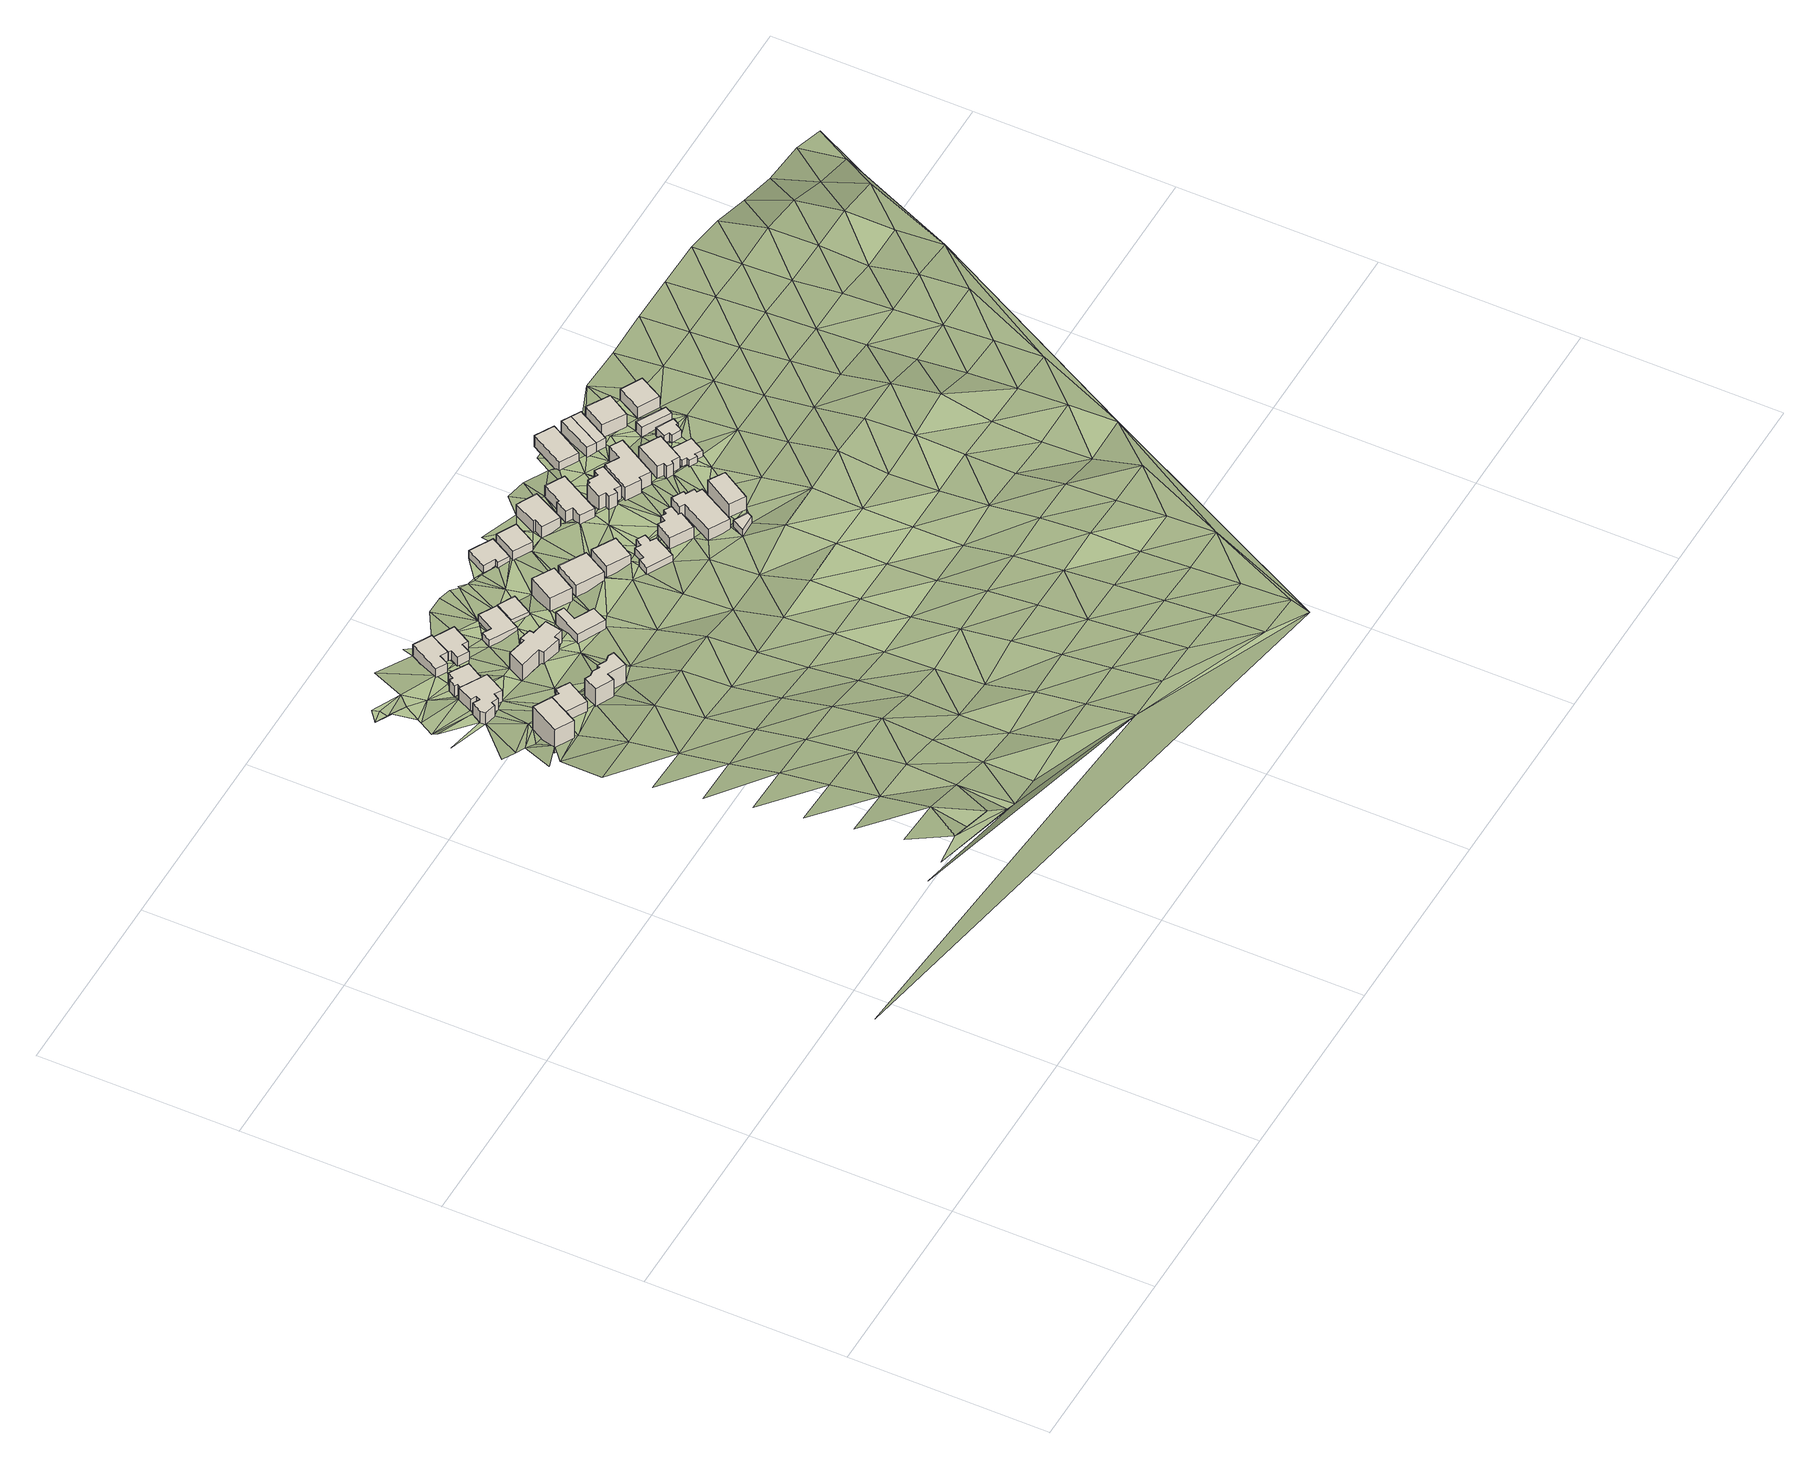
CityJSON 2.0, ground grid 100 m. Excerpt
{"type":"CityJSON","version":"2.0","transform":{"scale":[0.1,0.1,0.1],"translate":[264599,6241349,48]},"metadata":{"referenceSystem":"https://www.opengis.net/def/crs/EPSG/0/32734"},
"CityObjects":{
"building1":{"type":"Building","attributes":{"osm_address":"58 Rhodes Avenue University Estate Cape Town","osm_building":"house","osm_building:levels":"3","footprint":{"type":"Polygon"},"ground_height":93.2,"building_height":9.7,"roof_height":102.9,"plus_code":"4FRW3F63+5R5"},"geometry":[{"type":"Solid","lod":"1","boundaries":[[[[0,1,2,3]],[[1,4,5,2]],[[4,6,7,5]],[[6,0,3,7]],[[3,2,5,7]],[[6,4,1,0]]]]}]},
"building2":{"type":"Building","attributes":{"osm_address":"60 Rhodes Avenue University Estate Cape Town","osm_building":"house","osm_building:levels":"3","footprint":{"type":"Polygon"},"ground_height":87.97,"building_height":9.7,"roof_height":97.67,"plus_code":"4FRW3F63+5W2"},"geometry":[{"type":"Solid","lod":"1","boundaries":[[[[8,9,10,11]],[[9,12,13,10]],[[12,14,15,13]],[[14,16,17,15]],[[16,18,19,17]],[[18,8,11,19]],[[11,10,13,15,17,19]],[[18,16,14,12,9,8]]]]}]},
"building3":{"type":"Building","attributes":{"osm_address":"9 Lorraine Avenue University Estate Cape Town","osm_building":"house","osm_building:levels":"2","footprint":{"type":"Polygon"},"ground_height":84.4,"building_height":6.9,"roof_height":91.3,"plus_code":"4FRW3F63+7VX"},"geometry":[{"type":"Solid","lod":"1","boundaries":[[[[20,21,22,23]],[[21,24,25,22]],[[24,26,27,25]],[[26,28,29,27]],[[28,30,31,29]],[[30,32,33,31]],[[32,34,35,33]],[[34,36,37,35]],[[36,38,39,37]],[[38,40,41,39]],[[40,42,43,41]],[[42,44,45,43]],[[44,20,23,45]],[[23,22,25,27,29,31,33,35,37,39,41,43,45]],[[44,42,40,38,36,34,32,30,28,26,24,21,20]]]]}]},
"building4":{"type":"Building","attributes":{"osm_address":"62 Rhodes Avenue University Estate Cape Town","osm_building":"house","osm_building:levels":"3","footprint":{"type":"Polygon"},"ground_height":92.84,"building_height":9.7,"roof_height":102.54,"plus_code":"4FRW3F63+4X8"},"geometry":[{"type":"Solid","lod":"1","boundaries":[[[[46,47,48,49]],[[47,50,51,48]],[[50,52,53,51]],[[52,54,55,53]],[[54,56,57,55]],[[56,58,59,57]],[[58,60,61,59]],[[60,62,63,61]],[[62,64,65,63]],[[64,66,67,65]],[[66,68,69,67]],[[68,46,49,69]],[[49,48,51,53,55,57,59,61,63,65,67,69]],[[68,66,64,62,60,58,56,54,52,50,47,46]]]]}]},
"building5":{"type":"Building","attributes":{"osm_address":"7 Lorraine Avenue University Estate Cape Town","osm_building":"house","osm_building:levels":"2","footprint":{"type":"Polygon"},"ground_height":80.23,"building_height":6.9,"roof_height":87.13,"plus_code":"4FRW3F63+8WM"},"geometry":[{"type":"Solid","lod":"1","boundaries":[[[[70,71,72,73]],[[71,74,75,72]],[[74,76,77,75]],[[76,78,79,77]],[[78,80,81,79]],[[80,82,83,81]],[[82,84,85,83]],[[84,70,73,85]],[[73,72,75,77,79,81,83,85]],[[84,82,80,78,76,74,71,70]]]]}]},
"building6":{"type":"Building","attributes":{"osm_address":"70 Ritchie Street University Estate Cape Town","osm_building":"house","osm_building:levels":"1","footprint":{"type":"Polygon"},"ground_height":80.23,"building_height":4.1,"roof_height":84.33,"plus_code":"4FRW3F63+CX2"},"geometry":[{"type":"Solid","lod":"1","boundaries":[[[[86,87,88,89]],[[87,90,91,88]],[[90,92,93,91]],[[92,94,95,93]],[[94,96,97,95]],[[96,98,99,97]],[[98,86,89,99]],[[89,88,91,93,95,97,99]],[[98,96,94,92,90,87,86]]]]}]},
"building7":{"type":"Building","attributes":{"osm_address":"49 Rhodes Avenue University Estate Cape Town","osm_building":"house","osm_building:levels":"3","footprint":{"type":"Polygon"},"ground_height":84.1,"building_height":9.7,"roof_height":93.8,"plus_code":"4FRW3F64+728"},"geometry":[{"type":"Solid","lod":"1","boundaries":[[[[100,101,102,103]],[[101,104,105,102]],[[104,106,107,105]],[[106,108,109,107]],[[108,110,111,109]],[[110,112,113,111]],[[112,114,115,113]],[[114,116,117,115]],[[116,118,119,117]],[[118,120,121,119]],[[120,122,123,121]],[[122,100,103,123]],[[103,102,105,107,109,111,113,115,117,119,121,123]],[[122,120,118,116,114,112,110,108,106,104,101,100]]]]}]},
"building8":{"type":"Building","attributes":{"osm_address":"72 Ritchie Street University Estate Cape Town","osm_building":"house","osm_building:levels":"1","footprint":{"type":"Polygon"},"ground_height":80.23,"building_height":4.1,"roof_height":84.33,"plus_code":"4FRW3F64+92R"},"geometry":[{"type":"Solid","lod":"1","boundaries":[[[[87,86,89,88]],[[86,124,125,89]],[[124,126,127,125]],[[126,128,129,127]],[[128,130,131,129]],[[130,132,133,131]],[[132,134,135,133]],[[134,87,88,135]],[[88,89,125,127,129,131,133,135]],[[134,132,130,128,126,124,86,87]]]]}]},
"building9":{"type":"Building","attributes":{"osm_address":"74 Ritchie Street University Estate Cape Town","osm_building":"house","osm_building:levels":"1","footprint":{"type":"Polygon"},"ground_height":80.65,"building_height":4.1,"roof_height":84.75,"plus_code":"4FRW3F64+83V"},"geometry":[{"type":"Solid","lod":"1","boundaries":[[[[136,137,138,139]],[[137,140,141,138]],[[140,142,143,141]],[[142,144,145,143]],[[144,146,147,145]],[[146,148,149,147]],[[148,136,139,149]],[[139,138,141,143,145,147,149]],[[148,146,144,142,140,137,136]]]]}]},
"building10":{"type":"Building","attributes":{"osm_address":"University Estate Cape Town","osm_building":"yes","osm_building:levels":"1","footprint":{"type":"Polygon"},"ground_height":87.72,"building_height":4.1,"roof_height":91.82,"plus_code":"4FRW3F64+64F"},"geometry":[{"type":"Solid","lod":"1","boundaries":[[[[150,151,152,153]],[[151,154,155,152]],[[154,156,157,155]],[[156,158,159,157]],[[158,160,161,159]],[[160,150,153,161]],[[153,152,155,157,159,161]],[[160,158,156,154,151,150]]]]}]},
"building11":{"type":"Building","attributes":{"osm_address":"76 Ritchie Street University Estate Cape Town","osm_building":"house","osm_building:levels":"1","footprint":{"type":"Polygon"},"ground_height":81.05,"building_height":4.1,"roof_height":85.15,"plus_code":"4FRW3F64+84M"},"geometry":[{"type":"Solid","lod":"1","boundaries":[[[[136,148,149,162,163,139]],[[148,164,165,162,149]],[[164,166,167,165]],[[166,136,139,163,167]],[[163,162,165,167]],[[166,164,148,136]]]]}]},
"building12":{"type":"Building","attributes":{"osm_address":"78 Ritchie Street University Estate Cape Town","osm_building":"house","osm_building:levels":"2","footprint":{"type":"Polygon"},"ground_height":84.35,"building_height":6.9,"roof_height":91.25,"plus_code":"4FRW3F64+75X"},"geometry":[{"type":"Solid","lod":"1","boundaries":[[[[168,169,170,171]],[[169,172,173,170]],[[172,174,175,173]],[[174,168,171,175]],[[171,170,173,175]],[[174,172,169,168]]]]}]},
"building13":{"type":"Building","attributes":{"osm_address":"80 Ritchie Street University Estate Cape Town","osm_building":"house","osm_building:levels":"2","footprint":{"type":"Polygon"},"ground_height":84.73,"building_height":6.9,"roof_height":91.63,"plus_code":"4FRW3F64+769"},"geometry":[{"type":"Solid","lod":"1","boundaries":[[[[176,177,178,179]],[[177,180,181,178]],[[180,182,183,181]],[[182,176,179,183]],[[179,178,181,183]],[[182,180,177,176]]]]}]},
"building14":{"type":"Building","attributes":{"osm_address":"91 Ritchie Street University Estate Cape Town","osm_building":"house","osm_building:levels":"1","footprint":{"type":"Polygon"},"ground_height":79.12,"building_height":4.1,"roof_height":83.22,"plus_code":"4FRW3F64+C6H"},"geometry":[{"type":"Solid","lod":"1","boundaries":[[[[184,185,186,187]],[[185,188,189,186]],[[188,190,191,189]],[[190,192,193,191]],[[192,194,195,193]],[[194,184,187,195]],[[187,186,189,191,193,195]],[[194,192,190,188,185,184]]]]}]},
"building15":{"type":"Building","attributes":{"osm_address":"82 Ritchie Street University Estate Cape Town","osm_building":"house","osm_building:levels":"2","footprint":{"type":"Polygon"},"ground_height":84.73,"building_height":6.9,"roof_height":91.63,"plus_code":"4FRW3F64+68V"},"geometry":[{"type":"Solid","lod":"1","boundaries":[[[[196,197,198,199]],[[197,200,201,198]],[[200,202,203,201]],[[202,196,199,203]],[[199,198,201,203]],[[202,200,197,196]]]]}]},
"building16":{"type":"Building","attributes":{"osm_address":"84 Ritchie Street University Estate Cape Town","osm_building":"house","osm_building:levels":"1","footprint":{"type":"Polygon"},"ground_height":87.44,"building_height":4.1,"roof_height":91.54,"plus_code":"4FRW3F64+58Q"},"geometry":[{"type":"Solid","lod":"1","boundaries":[[[[204,205,206,207]],[[205,208,209,206]],[[208,210,211,209]],[[210,212,213,211]],[[212,214,215,213]],[[214,216,217,215]],[[216,218,219,217]],[[218,220,221,219]],[[220,222,223,221]],[[222,204,207,223]],[[207,206,209,211,213,215,217,219,221,223]],[[222,220,218,216,214,212,210,208,205,204]]]]}]},
"building17":{"type":"Building","attributes":{"osm_address":"93 Ritchie Street University Estate Cape Town","osm_building":"house","osm_building:levels":"1","footprint":{"type":"Polygon"},"ground_height":81.8,"building_height":4.1,"roof_height":85.9,"plus_code":"4FRW3F64+C75"},"geometry":[{"type":"Solid","lod":"1","boundaries":[[[[224,225,226,227]],[[225,228,229,226]],[[228,230,231,229]],[[230,224,227,231]],[[227,226,229,231]],[[230,228,225,224]]]]}]},
"building18":{"type":"Building","attributes":{"osm_address":"86 Ritchie Street University Estate Cape Town","osm_building":"house","osm_building:levels":"2","footprint":{"type":"Polygon"},"ground_height":87.44,"building_height":6.9,"roof_height":94.34,"plus_code":"4FRW3F64+5CF"},"geometry":[{"type":"Solid","lod":"1","boundaries":[[[[232,233,234,235]],[[233,236,237,234]],[[236,238,239,237]],[[238,240,241,239]],[[240,242,243,241]],[[242,244,245,243]],[[244,246,247,245]],[[246,248,249,247]],[[248,250,251,249]],[[250,232,235,251]],[[235,234,237,239,241,243,245,247,249,251]],[[250,248,246,244,242,240,238,236,233,232]]]]}]},
"building19":{"type":"Building","attributes":{"osm_address":"95 Ritchie Street University Estate Cape Town","osm_building":"house","osm_building:levels":"1","footprint":{"type":"Polygon"},"ground_height":84.73,"building_height":4.1,"roof_height":88.83,"plus_code":"4FRW3F64+99V"},"geometry":[{"type":"Solid","lod":"1","boundaries":[[[[252,253,254,255]],[[253,256,257,254]],[[256,258,259,257]],[[258,260,261,259]],[[260,262,263,261]],[[262,252,255,263]],[[255,254,257,259,261,263]],[[262,260,258,256,253,252]]]]}]},
"building20":{"type":"Building","attributes":{"osm_address":"61A Rhodes Avenue University Estate Cape Town","osm_building":"house","osm_building:levels":"1","footprint":{"type":"Polygon"},"ground_height":91.41,"building_height":4.1,"roof_height":95.51,"plus_code":"4FRW3F64+3FP"},"geometry":[{"type":"Solid","lod":"1","boundaries":[[[[264,265,266,267]],[[265,268,269,266]],[[268,270,271,269]],[[270,264,267,271]],[[267,266,269,271]],[[270,268,265,264]]]]}]},
"building21":{"type":"Building","attributes":{"osm_address":"88 Ritchie Street University Estate Cape Town","osm_building":"house","osm_building:levels":"2","footprint":{"type":"Polygon"},"ground_height":89.33,"building_height":6.9,"roof_height":96.23,"plus_code":"4FRW3F64+4FW"},"geometry":[{"type":"Solid","lod":"1","boundaries":[[[[272,273,274,275]],[[273,276,277,274]],[[276,278,279,277]],[[278,280,281,279]],[[280,282,283,281]],[[282,284,285,283]],[[284,286,287,285]],[[286,288,289,287]],[[288,290,291,289]],[[290,272,275,291]],[[275,274,277,279,281,283,285,287,289,291]],[[290,288,286,284,282,280,278,276,273,272]]]]}]},
"building22":{"type":"Building","attributes":{"osm_address":"97 Ritchie Street University Estate Cape Town","osm_building":"house","osm_building:levels":"2","footprint":{"type":"Polygon"},"ground_height":84.73,"building_height":6.9,"roof_height":91.63,"plus_code":"4FRW3F64+9C2"},"geometry":[{"type":"Solid","lod":"1","boundaries":[[[[292,293,294,295]],[[293,296,297,294]],[[296,298,299,297]],[[298,300,301,299]],[[300,302,303,301]],[[302,304,305,303]],[[304,306,307,305]],[[306,292,295,307]],[[295,294,297,299,301,303,305,307]],[[306,304,302,300,298,296,293,292]]]]}]},
"building23":{"type":"Building","attributes":{"osm_address":"99 Ritchie Street University Estate Cape Town","osm_building":"house","osm_building:levels":"2","footprint":{"type":"Polygon"},"ground_height":87.62,"building_height":6.9,"roof_height":94.52,"plus_code":"4FRW3F64+8F6"},"geometry":[{"type":"Solid","lod":"1","boundaries":[[[[308,309,310,311]],[[309,312,313,310]],[[312,314,315,313]],[[314,316,317,315]],[[316,318,319,317]],[[318,320,321,319]],[[320,322,323,321]],[[322,324,325,323]],[[324,326,327,325]],[[326,328,329,327]],[[328,330,331,329]],[[330,308,311,331]],[[311,310,313,315,317,319,321,323,325,327,329,331]],[[330,328,326,324,322,320,318,316,314,312,309,308]]]]}]},
"building24":{"type":"Building","attributes":{"osm_address":"90 Ritchie Street University Estate Cape Town","osm_building":"house","osm_building:levels":"2","footprint":{"type":"Polygon"},"ground_height":91.41,"building_height":6.9,"roof_height":98.31,"plus_code":"4FRW3F64+4GG"},"geometry":[{"type":"Solid","lod":"1","boundaries":[[[[332,333,334,335]],[[333,336,337,334]],[[336,338,339,337]],[[338,332,335,339]],[[335,334,337,339]],[[338,336,333,332]]]]}]},
"building25":{"type":"Building","attributes":{"osm_address":"101 Ritchie Street University Estate Cape Town","osm_building":"house","osm_building:levels":"2","footprint":{"type":"Polygon"},"ground_height":87.62,"building_height":6.9,"roof_height":94.52,"plus_code":"4FRW3F64+7GV"},"geometry":[{"type":"Solid","lod":"1","boundaries":[[[[340,341,342,343]],[[341,344,345,342]],[[344,346,347,345]],[[346,348,349,347]],[[348,350,351,349]],[[350,352,353,351]],[[352,354,355,353]],[[354,340,343,355]],[[343,342,345,347,349,351,353,355]],[[354,352,350,348,346,344,341,340]]]]}]},
"building26":{"type":"Building","attributes":{"osm_address":"103 Ritchie Street University Estate Cape Town","osm_building":"house","osm_building:levels":"2","footprint":{"type":"Polygon"},"ground_height":88.2,"building_height":6.9,"roof_height":95.1,"plus_code":"4FRW3F64+7H8"},"geometry":[{"type":"Solid","lod":"1","boundaries":[[[[356,357,358,359]],[[357,360,361,358]],[[360,362,363,361]],[[362,364,365,363]],[[364,366,367,365]],[[366,368,369,367]],[[368,370,371,369]],[[370,356,359,371]],[[359,358,361,363,365,367,369,371]],[[370,368,366,364,362,360,357,356]]]]}]},
"building27":{"type":"Building","attributes":{"osm_address":"70 Selbourne Road University Estate Cape Town","osm_building":"house","osm_building:levels":"2","footprint":{"type":"Polygon"},"ground_height":81.88,"building_height":6.9,"roof_height":88.78,"plus_code":"4FRW3F64+CGG"},"geometry":[{"type":"Solid","lod":"1","boundaries":[[[[372,373,374,375]],[[373,376,377,374]],[[376,378,379,377]],[[378,372,375,379]],[[375,374,377,379]],[[378,376,373,372]]]]}]},
"building28":{"type":"Building","attributes":{"osm_address":"105 Ritchie Street University Estate Cape Town","osm_building":"house","osm_building:levels":"1","footprint":{"type":"Polygon"},"ground_height":88.2,"building_height":4.1,"roof_height":92.3,"plus_code":"4FRW3F64+6JM"},"geometry":[{"type":"Solid","lod":"1","boundaries":[[[[380,381,382,383]],[[381,384,385,382]],[[384,386,387,385]],[[386,388,389,387]],[[388,390,391,389]],[[390,392,393,391]],[[392,394,395,393]],[[394,380,383,395]],[[383,382,385,387,389,391,393,395]],[[394,392,390,388,386,384,381,380]]]]}]},
"building29":{"type":"Building","attributes":{"osm_address":"72 Selbourne Road University Estate Cape Town","osm_building":"house","osm_building:levels":"1","footprint":{"type":"Polygon"},"ground_height":85.71,"building_height":4.1,"roof_height":89.81,"plus_code":"4FRW3F64+CH4"},"geometry":[{"type":"Solid","lod":"1","boundaries":[[[[396,397,398,399]],[[397,400,401,398]],[[400,402,403,401]],[[402,396,399,403]],[[399,398,401,403]],[[402,400,397,396]]]]}]},
"building30":{"type":"Building","attributes":{"osm_address":"72A Selbourne Road University Estate Cape Town","osm_building":"house","osm_building:levels":"1","footprint":{"type":"Polygon"},"ground_height":85.71,"building_height":4.1,"roof_height":89.81,"plus_code":"4FRW3F64+9HX"},"geometry":[{"type":"Solid","lod":"1","boundaries":[[[[396,402,403,399]],[[402,404,405,403]],[[404,406,407,405]],[[406,396,399,407]],[[399,403,405,407]],[[406,404,402,396]]]]}]},
"building31":{"type":"Building","attributes":{"osm_building":"garage","osm_building:levels":"1","footprint":{"type":"Polygon"},"ground_height":88.2,"building_height":4.1,"roof_height":92.3,"plus_code":"4FRW3F64+7MC"},"geometry":[{"type":"Solid","lod":"1","boundaries":[[[[408,409,410,411]],[[409,412,413,410]],[[412,414,415,413]],[[414,416,417,415]],[[416,418,419,417]],[[418,420,421,419]],[[420,422,423,421]],[[422,408,411,423]],[[411,410,413,415,417,419,421,423]],[[422,420,418,416,414,412,409,408]]]]}]},
"building32":{"type":"Building","attributes":{"osm_address":"74 Selbourne Road University Estate Cape Town","osm_building":"house","osm_building:levels":"2","footprint":{"type":"Polygon"},"ground_height":85.71,"building_height":6.9,"roof_height":92.61,"plus_code":"4FRW3F64+9JQ"},"geometry":[{"type":"Solid","lod":"1","boundaries":[[[[424,425,426,427]],[[425,428,429,426]],[[428,430,431,429]],[[430,424,427,431]],[[427,426,429,431]],[[430,428,425,424]]]]}]},
"building33":{"type":"Building","attributes":{"osm_address":"Selbourne Road University Estate Cape Town","osm_building":"garage","osm_building:levels":"1","footprint":{"type":"Polygon"},"ground_height":87.51,"building_height":4.1,"roof_height":91.61,"plus_code":"4FRW3F64+8M7"},"geometry":[{"type":"Solid","lod":"1","boundaries":[[[[432,433,434,435]],[[433,436,437,434]],[[436,438,439,437]],[[438,432,435,439]],[[435,434,437,439]],[[438,436,433,432]]]]}]},
"building34":{"type":"Building","attributes":{"osm_address":"76 Selbourne Road University Estate Cape Town","osm_building":"house","osm_building:levels":"2","footprint":{"type":"Polygon"},"ground_height":84.97,"building_height":6.9,"roof_height":91.87,"plus_code":"4FRW3F64+9P3"},"geometry":[{"type":"Solid","lod":"1","boundaries":[[[[440,441,442,443]],[[441,444,445,442]],[[444,446,447,445]],[[446,440,443,447]],[[443,442,445,447]],[[446,444,441,440]]]]}]},
"terrain1":{"type":"TINRelief","geometry":[{"type":"CompositeSurface","lod":"1","boundaries":[[[448,449,450]],[[451,449,452]],[[453,450,449]],[[454,453,449]],[[450,455,456]],[[450,453,454]],[[457,451,452]],[[449,451,454]],[[455,458,459]],[[450,454,460]],[[460,455,450]],[[461,462,458]],[[460,454,451]],[[463,457,464]],[[461,465,466]],[[467,458,455]],[[457,460,451]],[[460,468,455]],[[458,467,461]],[[465,469,470]],[[455,468,467]],[[471,460,457]],[[472,473,474]],[[475,476,463]],[[477,465,461]],[[469,473,472]],[[471,468,460]],[[461,467,477]],[[471,457,478]],[[479,480,481]],[[469,465,482]],[[479,474,483]],[[474,473,484]],[[482,465,477]],[[485,486,487]],[[480,479,488]],[[484,483,474]],[[467,468,489]],[[468,471,490]],[[491,485,480]],[[488,1,480]],[[478,457,463]],[[473,469,492]],[[467,489,477]],[[493,488,479]],[[482,494,469]],[[468,490,489]],[[479,483,493]],[[491,486,485]],[[1,491,480]],[[478,495,471]],[[496,486,497]],[[483,484,493]],[[1,488,493]],[[498,499,500]],[[469,494,492]],[[484,473,501]],[[477,502,482]],[[498,497,499]],[[0,491,1]],[[1,493,0]],[[490,471,503]],[[504,493,484]],[[502,477,489]],[[505,486,491]],[[500,499,506]],[[500,507,508]],[[509,510,511]],[[473,492,501]],[[512,497,486]],[[513,510,509]],[[495,503,471]],[[514,511,515]],[[516,491,0]],[[505,512,486]],[[499,497,517]],[[510,513,518]],[[507,500,506]],[[504,484,501]],[[463,495,478]],[[515,508,519]],[[505,491,520]],[[511,514,509]],[[512,517,497]],[[521,494,482]],[[493,12,0]],[[516,520,491]],[[506,499,517]],[[493,504,12]],[[505,520,512]],[[514,515,519]],[[490,522,489]],[[506,517,523]],[[0,12,516]],[[482,502,521]],[[524,513,509]],[[507,519,508]],[[512,525,517]],[[524,509,514]],[[518,513,524]],[[520,525,512]],[[517,525,523]],[[506,523,507]],[[503,522,490]],[[516,526,520]],[[9,516,12]],[[524,514,519]],[[525,520,526]],[[9,526,516]],[[507,523,527]],[[12,504,528]],[[528,504,501]],[[492,529,501]],[[492,494,530]],[[78,519,507]],[[502,489,531]],[[20,523,525]],[[12,8,9]],[[494,521,532]],[[78,507,527]],[[528,8,12]],[[20,527,523]],[[20,525,526]],[[501,533,528]],[[534,503,495]],[[9,535,526]],[[78,76,519]],[[527,80,78]],[[522,531,489]],[[536,501,529]],[[536,533,501]],[[8,535,9]],[[537,524,519]],[[80,76,78]],[[492,68,529]],[[76,538,519]],[[527,539,80]],[[528,540,8]],[[494,532,530]],[[533,540,528]],[[495,463,534]],[[76,80,74]],[[527,20,539]],[[80,539,74]],[[502,541,521]],[[536,540,533]],[[526,535,112]],[[538,537,519]],[[76,74,538]],[[20,526,542]],[[540,543,8]],[[8,543,535]],[[536,544,540]],[[68,492,530]],[[529,68,536]],[[524,537,545]],[[522,503,546]],[[542,526,112]],[[531,541,502]],[[540,544,543]],[[539,20,542]],[[539,547,74]],[[536,50,544]],[[547,538,74]],[[50,536,68]],[[544,50,543]],[[546,503,534]],[[547,539,542]],[[532,521,548]],[[549,537,538]],[[538,547,549]],[[550,112,535]],[[543,50,47]],[[68,47,50]],[[110,542,112]],[[541,548,521]],[[535,543,551]],[[542,110,547]],[[68,46,47]],[[549,552,537]],[[92,545,537]],[[553,531,522]],[[463,554,534]],[[555,68,530]],[[549,547,556]],[[110,112,114]],[[546,557,522]],[[68,555,46]],[[114,112,550]],[[47,551,543]],[[92,537,552]],[[549,558,552]],[[556,558,549]],[[535,551,550]],[[547,110,559]],[[556,547,559]],[[552,558,560]],[[561,530,532]],[[556,562,558]],[[531,553,541]],[[551,47,46]],[[548,563,532]],[[558,562,560]],[[522,557,553]],[[108,110,114]],[[562,556,559]],[[551,46,555]],[[534,564,546]],[[106,110,108]],[[552,560,87]],[[550,565,114]],[[552,87,92]],[[559,110,144]],[[559,566,562]],[[562,87,560]],[[530,561,555]],[[106,144,110]],[[532,563,561]],[[567,550,551]],[[101,108,114]],[[564,534,554]],[[562,566,87]],[[550,567,565]],[[92,90,568]],[[569,566,559]],[[570,548,541]],[[101,114,565]],[[92,87,90]],[[106,108,104]],[[569,559,144]],[[104,108,101]],[[571,557,546]],[[541,553,570]],[[572,567,551]],[[565,567,573]],[[566,569,574]],[[574,87,566]],[[575,106,104]],[[569,144,142]],[[576,551,555]],[[87,574,90]],[[104,101,575]],[[572,573,567]],[[546,564,571]],[[106,577,144]],[[101,565,100]],[[569,142,574]],[[563,548,578]],[[100,565,573]],[[575,577,106]],[[463,579,554]],[[142,144,140]],[[561,580,555]],[[101,100,575]],[[576,572,551]],[[140,144,577]],[[578,548,570]],[[580,576,555]],[[581,573,572]],[[142,582,574]],[[577,575,100]],[[140,582,142]],[[583,90,574]],[[553,557,584]],[[581,100,573]],[[564,554,585]],[[557,571,586]],[[587,140,577]],[[582,137,574]],[[587,582,140]],[[576,581,572]],[[581,156,100]],[[100,588,577]],[[561,563,589]],[[553,584,570]],[[574,137,583]],[[578,590,563]],[[557,586,584]],[[100,156,588]],[[587,577,588]],[[591,571,564]],[[582,587,136]],[[137,582,136]],[[156,581,154]],[[576,592,581]],[[576,580,593]],[[589,580,561]],[[592,154,581]],[[563,590,589]],[[588,136,587]],[[564,585,591]],[[592,576,593]],[[579,585,554]],[[156,154,594]],[[588,156,594]],[[570,595,578]],[[583,137,596]],[[586,571,597]],[[579,463,476]],[[595,570,584]],[[588,598,136]],[[599,137,136]],[[600,154,592]],[[154,600,594]],[[601,596,137]],[[597,571,591]],[[169,588,594]],[[593,580,602]],[[603,590,578]],[[599,601,137]],[[588,169,598]],[[604,580,589]],[[598,605,136]],[[593,606,592]],[[592,180,600]],[[607,584,586]],[[594,600,169]],[[578,595,603]],[[599,136,608]],[[605,608,136]],[[609,591,585]],[[580,604,602]],[[169,605,598]],[[592,606,180]],[[607,586,597]],[[585,579,609]],[[610,599,608]],[[169,600,611]],[[612,600,180]],[[613,589,590]],[[595,584,614]],[[606,593,602]],[[590,603,615]],[[616,608,605]],[[597,591,617]],[[612,611,600]],[[614,584,607]],[[616,618,608]],[[616,605,619]],[[612,180,606]],[[605,169,620]],[[590,615,613]],[[618,616,619]],[[617,591,609]],[[621,619,605]],[[622,604,589]],[[169,611,620]],[[623,603,595]],[[619,190,618]],[[624,602,604]],[[200,606,602]],[[625,621,605]],[[190,619,621]],[[188,618,190]],[[623,595,614]],[[606,626,612]],[[605,620,625]],[[190,621,627]],[[626,606,200]],[[628,611,612]],[[629,607,597]],[[579,630,609]],[[222,624,604]],[[622,589,613]],[[602,631,200]],[[617,632,597]],[[633,602,624]],[[190,627,188]],[[627,621,625]],[[615,603,634]],[[602,633,631]],[[611,628,620]],[[626,628,612]],[[626,200,197]],[[630,579,476]],[[200,631,197]],[[604,622,222]],[[624,635,633]],[[614,607,629]],[[634,603,623]],[[597,632,629]],[[635,624,222]],[[633,635,631]],[[627,636,188]],[[627,625,230]],[[609,637,617]],[[230,625,620]],[[635,214,631]],[[638,613,615]],[[628,639,620]],[[636,627,230]],[[631,640,197]],[[630,637,609]],[[639,230,620]],[[635,212,214]],[[626,262,628]],[[631,214,640]],[[623,614,641]],[[635,222,205]],[[638,615,634]],[[205,212,635]],[[642,626,197]],[[628,262,639]],[[617,643,632]],[[214,212,210]],[[629,641,614]],[[640,214,210]],[[205,222,244]],[[265,622,613]],[[639,644,230]],[[246,222,622]],[[645,197,640]],[[642,262,626]],[[212,208,210]],[[208,212,205]],[[643,617,637]],[[230,644,646]],[[262,258,639]],[[244,222,246]],[[204,205,244]],[[623,647,634]],[[639,258,644]],[[208,205,204]],[[204,244,648]],[[613,638,649]],[[640,210,645]],[[645,642,197]],[[649,265,613]],[[622,288,246]],[[632,650,629]],[[258,262,260]],[[645,210,208]],[[288,622,265]],[[242,204,648]],[[208,204,242]],[[641,647,623]],[[240,648,244]],[[258,260,644]],[[651,260,262]],[[652,646,644]],[[246,240,244]],[[642,651,262]],[[630,476,653]],[[242,648,240]],[[632,643,650]],[[652,644,260]],[[238,208,242]],[[638,634,654]],[[238,645,208]],[[651,642,302]],[[260,651,300]],[[242,240,238]],[[655,288,265]],[[304,302,642]],[[641,629,656]],[[637,630,653]],[[657,642,645]],[[658,240,246]],[[300,651,302]],[[647,654,634]],[[657,304,642]],[[659,246,288]],[[240,236,238]],[[298,302,304]],[[265,264,655]],[[652,260,660]],[[658,246,661]],[[658,236,240]],[[649,268,265]],[[300,302,298]],[[300,660,260]],[[629,650,656]],[[659,288,655]],[[264,265,268]],[[236,662,238]],[[645,663,657]],[[664,661,246]],[[238,665,645]],[[649,638,666]],[[304,657,667]],[[637,653,643]],[[264,668,655]],[[236,658,669]],[[658,661,670]],[[246,659,664]],[[236,669,662]],[[662,665,238]],[[658,670,669]],[[645,665,663]],[[663,667,657]],[[647,641,671]],[[670,661,664]],[[270,264,268]],[[304,320,298]],[[270,668,264]],[[296,300,298]],[[668,659,655]],[[654,666,638]],[[670,664,669]],[[320,304,667]],[[660,672,652]],[[662,669,673]],[[296,660,300]],[[667,663,674]],[[643,653,650]],[[664,673,669]],[[656,671,641]],[[662,675,665]],[[674,663,676]],[[268,677,270]],[[649,678,268]],[[270,677,668]],[[667,674,679]],[[665,676,663]],[[677,659,668]],[[664,680,673]],[[659,681,664]],[[679,320,667]],[[682,296,298]],[[673,683,662]],[[298,320,682]],[[664,681,680]],[[684,654,647]],[[676,665,685]],[[675,662,683]],[[686,673,680]],[[665,675,685]],[[678,649,666]],[[660,687,672]],[[296,687,660]],[[674,676,688]],[[689,681,659]],[[320,679,690]],[[688,679,674]],[[677,268,678]],[[691,656,650]],[[659,677,333]],[[680,692,686]],[[688,676,685]],[[692,680,681]],[[671,684,647]],[[682,320,690]],[[689,659,333]],[[688,690,679]],[[675,693,685]],[[681,689,692]],[[694,673,686]],[[691,650,653]],[[683,693,675]],[[694,683,673]],[[690,695,682]],[[689,333,692]],[[690,688,695]],[[696,666,654]],[[688,685,697]],[[698,296,682]],[[296,698,687]],[[685,693,354]],[[692,699,686]],[[677,700,333]],[[685,354,697]],[[697,695,688]],[[701,671,656]],[[694,693,683]],[[684,696,654]],[[682,695,702]],[[703,677,678]],[[360,694,686]],[[699,692,333]],[[703,700,677]],[[697,702,695]],[[702,704,682]],[[701,656,691]],[[360,686,699]],[[698,682,704]],[[705,693,694]],[[693,705,354]],[[697,354,702]],[[360,356,694]],[[700,706,333]],[[707,678,666]],[[708,684,671]],[[356,360,709]],[[653,476,710]],[[696,711,666]],[[712,699,333]],[[350,702,354]],[[694,356,713]],[[360,714,709]],[[715,704,702]],[[699,714,360]],[[354,705,350]],[[698,704,715]],[[703,706,700]],[[705,694,713]],[[333,706,712]],[[701,708,671]],[[356,709,713]],[[699,716,714]],[[715,717,698]],[[702,718,715]],[[707,666,711]],[[718,702,350]],[[716,699,712]],[[714,381,709]],[[719,703,678]],[[691,653,720]],[[712,384,716]],[[721,350,705]],[[381,714,716]],[[705,713,721]],[[713,709,381]],[[384,712,722]],[[712,706,723]],[[684,724,696]],[[381,716,384]],[[722,712,725]],[[708,726,684]],[[384,722,381]],[[350,727,718]],[[725,712,723]],[[706,728,723]],[[715,729,717]],[[720,701,691]],[[381,722,725]],[[678,707,719]],[[721,730,350]],[[350,730,727]],[[723,728,725]],[[397,715,718]],[[381,731,713]],[[703,732,706]],[[684,726,724]],[[733,718,727]],[[438,721,713]],[[725,380,381]],[[725,728,380]],[[696,734,711]],[[701,720,708]],[[713,731,438]],[[729,715,397]],[[730,733,727]],[[730,721,735]],[[731,381,736]],[[718,733,397]],[[728,706,732]],[[736,381,380]],[[703,719,732]],[[735,721,438]],[[737,731,736]],[[730,735,733]],[[738,731,737]],[[737,736,739]],[[696,724,734]],[[438,731,738]],[[738,737,739]],[[740,736,380]],[[728,732,380]],[[740,739,736]],[[741,707,711]],[[742,726,708]],[[397,733,396]],[[735,438,436]],[[735,743,733]],[[738,739,420]],[[420,739,740]],[[438,738,436]],[[733,425,396]],[[436,743,735]],[[708,720,742]],[[720,653,710]],[[740,422,420]],[[425,733,743]],[[420,408,738]],[[744,740,380]],[[741,711,734]],[[422,408,420]],[[396,425,406]],[[436,738,745]],[[746,719,707]],[[738,408,747]],[[724,726,748]],[[744,380,732]],[[444,743,436]],[[740,744,422]],[[745,738,747]],[[744,408,422]],[[748,726,742]],[[444,436,745]],[[425,743,749]],[[408,744,747]],[[743,444,749]],[[707,741,746]],[[732,719,750]],[[747,744,745]],[[734,724,751]],[[752,406,425]],[[444,745,446]],[[441,749,444]],[[745,744,446]],[[724,748,751]],[[752,425,749]],[[441,444,446]],[[710,742,720]],[[719,746,750]],[[732,753,744]],[[752,749,441]],[[741,734,754]],[[440,441,446]],[[734,751,755]],[[446,744,753]],[[748,742,756]],[[753,732,750]],[[440,752,441]],[[741,754,746]],[[754,734,755]],[[748,756,751]],[[756,742,710]],[[446,757,440]],[[753,757,446]],[[752,440,758]],[[759,750,746]],[[760,755,751]],[[754,761,746]],[[760,751,756]],[[758,440,757]],[[746,761,759]],[[753,750,762]],[[763,754,755]],[[764,755,760]],[[762,750,759]],[[765,757,753]],[[766,756,710]],[[763,755,764]],[[754,767,761]],[[756,766,760]],[[765,753,762]],[[710,476,768]],[[758,757,769]],[[754,763,767]],[[770,759,761]],[[771,764,760]],[[757,765,769]],[[761,767,770]],[[762,759,772]],[[760,766,771]],[[773,763,764]],[[759,770,772]],[[765,762,774]],[[763,773,767]],[[773,764,771]],[[772,774,762]],[[769,765,775]],[[770,767,776]],[[710,777,766]],[[776,767,773]],[[775,765,774]],[[766,778,771]],[[770,779,772]],[[776,780,770]],[[773,771,778]],[[770,780,779]],[[774,772,781]],[[782,776,773]],[[781,772,779]],[[783,775,774]],[[782,773,778]],[[784,780,776]],[[778,766,777]],[[783,774,781]],[[776,782,784]],[[779,780,785]],[[780,784,785]],[[476,786,768]],[[779,787,781]],[[777,782,778]],[[787,779,785]],[[783,781,788]],[[710,768,777]],[[789,784,782]],[[788,781,787]],[[782,777,789]],[[785,784,790]],[[790,784,789]],[[787,785,791]],[[791,785,790]],[[787,792,788]],[[777,793,789]],[[792,787,791]],[[789,793,790]],[[791,790,794]],[[794,790,793]],[[792,791,795]],[[793,777,768]],[[795,791,794]],[[793,768,794]],[[795,794,796]],[[796,794,768]],[[768,786,796]]]}]}
},
"vertices":[
[1519,2759,407],[1428,2808,407],[1428,2808,549],[1519,2759,549],[1345,2656,407],[1345,2656,549],[1436,2607,407],[1436,2607,549],
[1680,2754,400],[1614,2791,400],[1614,2791,497],[1680,2754,497],[1599,2765,400],[1599,2765,497],[1559,2787,400],[1559,2787,497],[1505,2690,400],[1505,2690,497],[1612,2632,400],[1612,2632,497],
[1612,3127,361],[1481,3200,361],[1481,3200,433],[1612,3127,433],[1441,3120,361],[1441,3120,433],[1470,3108,361],[1470,3108,433],[1459,3085,361],[1459,3085,433],[1428,3103,361],[1428,3103,433],[1397,3049,361],[1397,3049,433],[1399,3024,361],[1399,3024,433],[1459,3011,361],[1459,3011,433],[1469,3031,361],[1469,3031,433],[1502,3015,361],[1502,3015,433],[1519,3045,361],[1519,3045,433],[1556,3023,361],[1556,3023,433],
[1887,2645,432],[1861,2658,432],[1861,2658,545],[1887,2645,545],[1829,2651,432],[1829,2651,545],[1786,2673,432],[1786,2673,545],[1779,2659,432],[1779,2659,545],[1746,2676,432],[1746,2676,545],[1718,2672,432],[1718,2672,545],[1689,2685,432],[1689,2685,545],[1654,2612,432],[1654,2612,545],[1741,2570,432],[1741,2570,545],[1759,2607,432],[1759,2607,545],[1847,2564,432],[1847,2564,545],
[1670,3247,320],[1577,3301,320],[1577,3301,391],[1670,3247,391],[1558,3269,320],[1558,3269,391],[1543,3278,320],[1543,3278,391],[1520,3239,320],[1520,3239,391],[1535,3231,320],[1535,3231,391],[1519,3204,320],[1519,3204,391],[1613,3149,320],[1613,3149,391],
[1713,3372,292],[1767,3472,292],[1767,3472,363],[1713,3372,363],[1773,3482,292],[1773,3482,363],[1684,3530,292],[1684,3530,363],[1598,3373,292],[1598,3373,363],[1651,3344,292],[1651,3344,363],[1677,3391,292],[1677,3391,363],
[1995,3037,361],[1910,3051,361],[1910,3051,458],[1995,3037,458],[1912,3073,361],[1912,3073,458],[1851,3088,361],[1851,3088,458],[1848,3067,361],[1848,3067,458],[1751,3088,361],[1751,3088,458],[1707,3004,361],[1707,3004,458],[1826,2983,361],[1826,2983,458],[1821,2957,361],[1821,2957,458],[1924,2935,361],[1924,2935,458],[1929,2958,361],[1929,2958,458],[1978,2948,361],[1978,2948,458],
[1725,3363,292],[1725,3363,363],[1702,3322,292],[1702,3322,363],[1759,3292,292],[1759,3292,363],[1784,3338,292],[1784,3338,363],[1811,3323,292],[1811,3323,363],[1864,3420,292],[1864,3420,363],
[2060,3310,327],[1973,3358,327],[1973,3358,368],[2060,3310,368],[1923,3268,327],[1923,3268,368],[1882,3291,327],[1882,3291,368],[1855,3242,327],[1855,3242,368],[1983,3171,327],[1983,3171,368],[2006,3211,327],[2006,3211,368],
[2180,2894,363],[2086,2942,363],[2086,2942,438],[2180,2894,438],[2122,3012,363],[2122,3012,438],[2083,3032,363],[2083,3032,438],[2006,2883,363],[2006,2883,438],[2139,2815,363],[2139,2815,438],
[2006,3211,372],[2060,3310,372],[2087,3166,327],[2087,3166,372],[2143,3265,327],[2143,3265,372],
[2324,3164,330],[2222,3223,330],[2222,3223,432],[2324,3164,432],[2149,3097,330],[2149,3097,432],[2250,3038,330],[2250,3038,432],
[2469,3080,363],[2341,3152,363],[2341,3152,436],[2469,3080,436],[2271,3027,363],[2271,3027,436],[2399,2956,363],[2399,2956,436],
[2365,3405,306],[2428,3520,306],[2428,3520,352],[2365,3405,352],[2315,3581,306],[2315,3581,352],[2261,3483,306],[2261,3483,352],[2318,3453,306],[2318,3453,352],[2309,3435,306],[2309,3435,352],
[2606,3006,367],[2494,3070,367],[2494,3070,436],[2606,3006,436],[2433,2965,367],[2433,2965,436],[2545,2901,367],[2545,2901,436],
[2690,2850,394],[2663,2865,394],[2663,2865,435],[2690,2850,435],[2683,2901,394],[2683,2901,435],[2640,2924,394],[2640,2924,435],[2622,2889,394],[2622,2889,435],[2591,2906,394],[2591,2906,435],[2558,2844,394],[2558,2844,435],[2537,2856,394],[2537,2856,435],[2508,2802,394],[2508,2802,435],[2630,2738,394],[2630,2738,435],
[2374,3394,311],[2468,3344,311],[2468,3344,379],[2374,3394,379],[2530,3458,311],[2530,3458,379],[2436,3508,311],[2436,3508,379],
[2867,2866,394],[2832,2887,394],[2832,2887,463],[2867,2866,463],[2819,2867,394],[2819,2867,463],[2793,2882,394],[2793,2882,463],[2775,2853,394],[2775,2853,463],[2745,2871,394],[2745,2871,463],[2693,2785,394],[2693,2785,463],[2799,2722,394],[2799,2722,463],[2852,2810,394],[2852,2810,463],[2839,2818,394],[2839,2818,463],
[2630,3291,338],[2712,3450,338],[2712,3450,408],[2630,3291,408],[2613,3501,338],[2613,3501,408],[2555,3388,338],[2555,3388,408],[2565,3383,338],[2565,3383,408],[2541,3337,338],[2541,3337,408],
[2906,2582,434],[2872,2518,434],[2872,2518,475],[2906,2582,475],[2963,2521,434],[2963,2521,475],[2976,2546,434],[2976,2546,475],
[3006,2786,412],[2980,2800,412],[2980,2800,482],[3006,2786,482],[2990,2817,412],[2990,2817,482],[2949,2838,412],[2949,2838,482],[2956,2852,412],[2956,2852,482],[2898,2884,412],[2898,2884,482],[2865,2824,412],[2865,2824,482],[2888,2812,412],[2888,2812,482],[2799,2651,412],[2799,2651,482],[2901,2595,412],[2901,2595,482],
[2725,3172,367],[2839,3379,367],[2839,3379,436],[2725,3172,436],[2748,3429,367],[2748,3429,436],[2694,3331,367],[2694,3331,436],[2683,3337,367],[2683,3337,436],[2649,3276,367],[2649,3276,436],[2683,3258,367],[2683,3258,436],[2656,3210,367],[2656,3210,436],
[2875,3119,367],[2944,3243,367],[2944,3243,465],[2875,3119,465],[2905,3266,367],[2905,3266,465],[2889,3238,367],[2889,3238,465],[2839,3266,367],[2839,3266,465],[2829,3249,367],[2829,3249,465],[2816,3256,367],[2816,3256,465],[2772,3177,367],[2772,3177,465],[2804,3159,367],[2804,3159,465],[2792,3138,367],[2792,3138,465],[2832,3116,367],[2832,3116,465],[2843,3136,367],[2843,3136,465],
[3125,2735,413],[3047,2781,413],[3047,2781,503],[3125,2735,503],[2958,2632,413],[2958,2632,503],[3036,2586,413],[3036,2586,503],
[2874,3097,371],[2947,3056,371],[2947,3056,465],[2874,3097,465],[2957,3073,371],[2957,3073,465],[3011,3042,371],[3011,3042,465],[3126,3242,371],[3126,3242,465],[3065,3276,371],[3065,3276,465],[3024,3205,371],[3024,3205,465],[2958,3243,371],[2958,3243,465],
[3046,3030,396],[3077,3013,396],[3077,3013,471],[3046,3030,471],[3066,2993,396],[3066,2993,471],[3097,2976,396],[3097,2976,471],[3106,2990,396],[3106,2990,471],[3145,2969,396],[3145,2969,471],[3219,3102,396],[3219,3102,471],[3117,3158,396],[3117,3158,471],
[3114,3572,339],[3023,3623,339],[3023,3623,408],[3114,3572,408],[2926,3451,339],[2926,3451,408],[3017,3401,339],[3017,3401,408],
[3293,2988,402],[3196,3041,402],[3196,3041,443],[3293,2988,443],[3154,2965,402],[3154,2965,443],[3178,2952,402],[3178,2952,443],[3168,2935,402],[3168,2935,443],[3207,2914,402],[3207,2914,443],[3215,2931,402],[3215,2931,443],[3250,2911,402],[3250,2911,443],
[3191,3530,345],[3146,3554,345],[3146,3554,418],[3191,3530,418],[3053,3380,345],[3053,3380,418],[3098,3356,345],[3098,3356,418],
[3143,3333,345],[3143,3333,418],[3237,3504,345],[3237,3504,418],
[3363,3113,395],[3279,3156,395],[3279,3156,443],[3363,3113,443],[3251,3101,395],[3251,3101,443],[3276,3088,395],[3276,3088,443],[3269,3074,395],[3269,3074,443],[3317,3050,395],[3317,3050,443],[3337,3087,395],[3337,3087,443],[3347,3082,395],[3347,3082,443],
[3360,3423,345],[3248,3488,345],[3248,3488,446],[3360,3423,446],[3181,3373,345],[3181,3373,446],[3292,3308,345],[3292,3308,446],
[3396,3139,377],[3417,3178,377],[3417,3178,436],[3396,3139,436],[3277,3254,377],[3277,3254,436],[3256,3215,377],[3256,3215,436],
[3524,3350,370],[3420,3405,370],[3420,3405,439],[3524,3350,439],[3356,3285,370],[3356,3285,439],[3459,3230,370],[3459,3230,439],
[1197,854,852],[1311,661,862],[1447,854,827],[1698,606,700],[1141,642,862],[1442,658,790],[1572,639,790],[1447,1102,774],[1197,1102,801],[1742,592,700],[1447,1351,731],[1197,1351,752],[1698,854,734],[1447,1599,686],[1197,1599,700],[2448,358,722],[947,606,936],[1447,1847,627],[1197,1847,638],[1698,1351,706],[1698,1102,746],[1447,2095,574],[1197,2095,590],[1948,854,650],[1197,2344,534],[1447,2344,528],[1261,2586,462],[5,382,1037],[3419,2,647],[1698,1599,667],[1948,606,649],[1345,2656,452],[1306,2780,414],[1212,2613,462],[1698,1847,612],[1436,2607,452],[1447,2592,452],[1260,2805,414],[1399,3024,364],[1197,2840,414],[1354,2754,407],[1948,1351,688],[1948,1102,671],[1447,2840,407],[1698,2344,528],[1505,2690,452],[1698,2095,567],[2198,606,679],[1197,3089,367],[1397,3049,364],[1247,3180,367],[1428,3103,364],[1270,3223,322],[1654,2612,448],[1948,1599,647],[2198,854,603],[1612,2632,448],[1459,3011,364],[1441,3120,364],[1481,3200,364],[1312,3297,322],[1313,3462,283],[1254,3495,283],[1300,3439,322],[1469,3031,364],[1324,3508,283],[1369,3401,320],[1322,3317,322],[1559,2787,407],[1459,3085,364],[1314,3541,283],[1447,3337,320],[1502,3015,364],[1948,1847,583],[2198,1102,599],[1470,3108,364],[1422,3455,320],[1519,3045,364],[1556,3023,364],[1519,3204,364],[1689,2685,448],[1741,2570,448],[1948,2344,520],[2198,1351,604],[1948,2095,535],[1718,2672,448],[2448,606,676],[1698,2840,400],[1759,2607,448],[1598,3373,322],[1577,3301,322],[1613,3149,361],[1746,2676,448],[2198,1599,582],[1698,3089,361],[1786,2673,448],[1779,2659,448],[1521,3634,283],[2448,854,632],[1670,3247,322],[2198,1847,544],[1651,3344,322],[1821,2957,400],[1948,2840,394],[1677,3391,322],[2448,1351,541],[2698,358,707],[1948,2592,432],[1702,3322,322],[2448,1102,561],[1698,3337,322],[1759,3292,322],[1713,3372,322],[2198,2344,504],[1725,3363,322],[2198,2095,521],[2698,606,671],[1929,2958,394],[1784,3338,322],[1924,2935,394],[1698,3585,292],[1811,3323,322],[2448,1599,532],[2698,854,638],[2006,2883,394],[1978,2948,394],[1864,3420,327],[1948,3089,361],[2139,2815,397],[1983,3171,361],[2448,1847,529],[3199,109,676],[2198,2592,427],[2086,2942,397],[1948,3337,327],[1948,3585,298],[2698,1351,564],[2948,358,685],[2698,1102,607],[2006,3211,361],[2087,3166,363],[2448,2344,441],[2448,2095,514],[2948,606,657],[2180,2894,397],[2198,2840,397],[2149,3097,363],[2698,1599,523],[2044,3585,298],[2948,854,631],[2143,3265,330],[2134,3531,306],[2250,3038,363],[2099,3564,306],[2448,2840,397],[2698,1847,518],[2448,2592,426],[2198,3337,330],[2399,2956,397],[2948,1102,604],[2172,3510,306],[3199,358,660],[2139,3541,306],[2324,3164,367],[2341,3152,367],[2698,2344,434],[2948,1351,573],[2698,2095,516],[2206,3492,306],[3199,606,639],[2214,3501,306],[2247,3483,306],[2374,3394,338],[2309,3435,330],[2698,2592,412],[2948,1599,522],[2508,2802,397],[2365,3405,338],[2469,3080,367],[2318,3453,330],[2448,3337,338],[3199,1102,591],[3449,109,647],[2545,2901,397],[3199,854,617],[2537,2856,397],[2948,1847,510],[2558,2844,397],[2428,3520,311],[3449,358,634],[2948,2095,519],[2468,3344,338],[2606,3006,394],[3199,1351,565],[2656,3210,394],[3449,606,616],[2530,3458,338],[2698,3089,394],[2448,3585,311],[3199,1599,513],[2698,2840,394],[2948,2344,519],[3449,854,598],[2630,3291,367],[2613,3501,339],[3699,606,608],[3199,1847,513],[2901,2595,434],[3449,1102,598],[2725,3172,394],[2839,2818,413],[2958,2632,434],[2712,3450,367],[2852,2810,413],[2832,2887,413],[2792,3138,394],[2888,2812,413],[2832,3116,396],[3199,2095,511],[2772,3177,394],[2948,2592,434],[2867,2866,413],[2865,2824,413],[3449,1351,574],[2698,3585,339],[2898,2884,413],[2804,3159,394],[2874,3097,396],[2843,3136,396],[3036,2586,434],[3199,2344,523],[2829,3249,371],[2949,2838,413],[2980,2800,413],[2839,3379,371],[2947,3056,396],[3449,1599,536],[2875,3119,396],[2956,2852,413],[2800,3564,339],[2889,3238,371],[3006,2786,413],[2839,3266,371],[3699,854,593],[2990,2817,413],[2957,3073,396],[3011,3042,396],[2905,3266,371],[3449,1847,510],[2944,3243,371],[2921,3499,339],[3097,2976,402],[3125,2735,417],[3699,1102,575],[2948,3337,371],[3199,2592,471],[2926,3451,371],[3024,3205,396],[3199,2840,417],[3449,2344,526],[3699,1351,559],[3077,3013,402],[4199,1351,491],[3449,2095,500],[3168,2935,417],[3117,3158,402],[3106,2990,402],[3017,3401,371],[3145,2969,402],[2966,3581,339],[3053,3380,371],[3449,2592,465],[3949,1102,564],[3126,3242,377],[3178,2952,417],[3207,2914,417],[3699,1847,509],[3215,2931,417],[3699,1599,507],[3098,3356,377],[3250,2911,417],[3114,3572,345],[3143,3333,377],[3219,3102,402],[3449,2840,422],[3181,3373,377],[3699,2095,516],[3199,3337,377],[3269,3074,402],[3251,3101,402],[3279,3156,402],[3276,3088,402],[3317,3050,402],[3699,2344,501],[3949,1351,487],[3292,3308,377],[3449,3089,395],[3417,3178,395],[3699,2592,453],[3396,3139,395],[3949,1599,476],[3360,3423,370],[3699,2840,410],[3949,1847,489],[3449,3585,347],[3699,3089,385],[3949,2344,492],[3949,2095,543],[4199,1599,482],[3699,3337,358],[3699,3585,325],[3949,2840,399],[4199,1847,466],[3949,2592,432],[3949,3089,365],[4199,2344,415],[4199,2095,446],[3949,3337,346],[4450,1847,435],[4199,2592,388],[5450,3337,58],[3949,3585,324],[4199,2840,371],[4450,2095,420],[4199,3089,355],[4450,2344,401],[4199,3337,336],[4199,3585,312],[4450,2592,382],[4950,2592,328],[4700,2344,397],[4450,3089,328],[4450,2840,365],[4450,3337,314],[4700,2592,372],[4450,3585,302],[4700,2840,309],[4700,3089,317],[5577,3533,25],[4700,3337,312],[4700,3585,239],[4950,2840,304],[4950,3089,308],[4950,3337,254],[4950,3585,138],[5200,3089,251],[5200,3337,142],[5200,3585,45],[5450,3585,9]
]}
